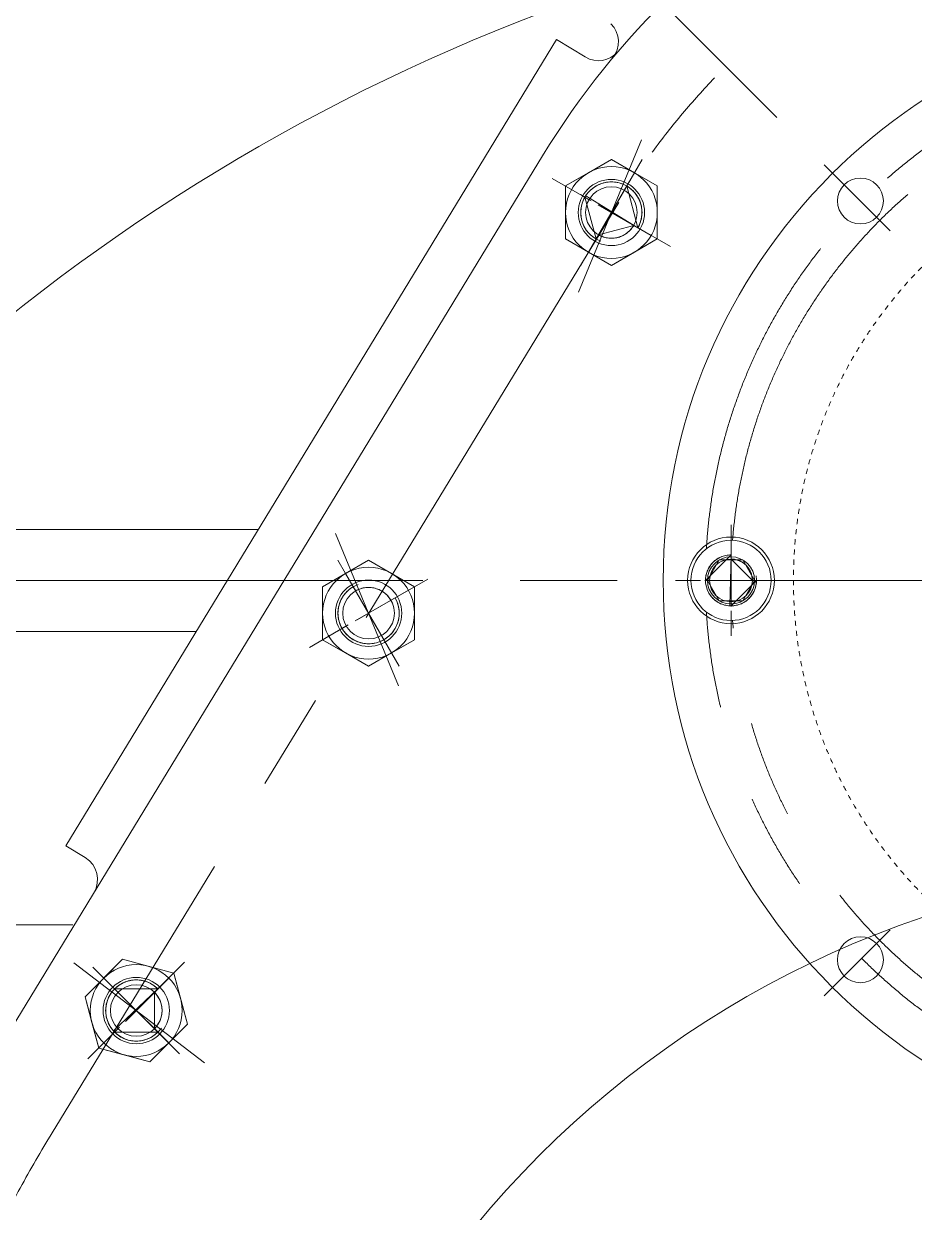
# Model space of a CAD drawing. Header units: millimetres. Extents: x 2 to 671028, y -1 to 511258.
# Drawn here: x 95616 to 100048, y 396274 to 402192 of the extents above; entities that cross this region are included whole.
import ezdxf

# ---------------------------------------------------------------- set-up
doc = ezdxf.new("R2010")
doc.units = ezdxf.units.MM
doc.header["$LTSCALE"] = 25.4
doc.set_wipeout_variables(frame=1)
for name, pattern in [('ACAD_ISO02W100', [15, 12, -3]), ('CENTER', [50.8, 31.75, -6.35, 6.35, -6.35]), ('点画线', [18, 12, -2, 2, -2]), ('虚线', [2, 1, -1])]:
    doc.linetypes.add(name, pattern=pattern)
for name, color, linetype, lineweight in [('CAXA1', 5, 'CENTER', 5), ('EB0', 7, 'Continuous', 5), ('中心线层', 5, 'CENTER', 5), ('细实线层', 7, 'Continuous', 5), ('虚线层', 6, 'ACAD_ISO02W100', 5)]:
    doc.layers.add(name, color=color, linetype=linetype, lineweight=lineweight)

msp = doc.modelspace()

# ---------------------------------------------------------------- linework, layer by layer
at = {"color": 7, "lineweight": 5}
for p, q in [((98268.16, 402113.24), (95824.75, 398099.47)), ((98268.16, 402113.24), (98410.25, 402026.75)), ((98197.89, 401533.78), (95377.51, 396900.77)), ((98540.68, 401516.41), (98312.08, 401384.42)), ((98426.38, 401450.41), (98540.68, 401516.41)), ((98540.68, 401516.41), (98540.68, 401516.41)), ((98540.68, 401516.41), (98654.98, 401450.41)), ((98769.28, 401384.42), (98540.68, 401516.41)), ((98312.08, 401384.42), (98426.38, 401450.41)), ((98426.38, 401450.41), (98426.38, 401450.41)), ((98654.98, 401450.41), (98769.28, 401384.42)), ((98312.08, 401252.44), (98312.08, 401384.42)), ((98312.08, 401384.42), (98312.08, 401384.42)), ((98312.08, 401384.42), (98312.08, 401120.46)), ((98427.43, 401354.42), (98422.25, 401348.35)), ((98432.92, 401360.2), (98427.43, 401354.42)), ((98438.71, 401365.7), (98432.92, 401360.2)), ((98444.78, 401370.88), (98438.71, 401365.7)), ((98451.11, 401375.74), (98444.78, 401370.88)), ((98457.68, 401380.25), (98451.11, 401375.74)), ((98464.48, 401384.42), (98457.68, 401380.25)), ((98471.5, 401388.23), (98464.48, 401384.42)), ((98464.48, 401120.46), (98616.88, 401384.42)), ((98478.7, 401391.67), (98471.5, 401388.23)), ((98486.07, 401394.72), (98478.7, 401391.67)), ((98493.59, 401397.38), (98486.07, 401394.72)), ((98501.24, 401399.65), (98493.59, 401397.38)), ((98509, 401401.51), (98501.24, 401399.65)), ((98516.84, 401402.96), (98509, 401401.51)), ((98524.75, 401404.01), (98516.84, 401402.96)), ((98532.71, 401404.63), (98524.75, 401404.01)), ((98540.68, 401404.84), (98532.71, 401404.63)), ((98548.66, 401404.63), (98540.68, 401404.84)), ((98556.61, 401404.01), (98548.66, 401404.63)), ((98564.53, 401402.96), (98556.61, 401404.01)), ((98572.37, 401401.51), (98564.53, 401402.96)), ((98580.13, 401399.65), (98572.37, 401401.51)), ((98587.78, 401397.38), (98580.13, 401399.65)), ((98595.3, 401394.72), (98587.78, 401397.38)), ((98602.67, 401391.67), (98595.3, 401394.72)), ((98609.87, 401388.23), (98602.67, 401391.67)), ((98616.88, 401384.42), (98609.87, 401388.23)), ((98623.69, 401380.25), (98616.88, 401384.42)), ((98616.88, 401384.42), (98672.67, 401176.24)), ((98630.26, 401375.74), (98623.69, 401380.25)), ((98636.59, 401370.88), (98630.26, 401375.74)), ((98642.66, 401365.7), (98636.59, 401370.88)), ((98648.45, 401360.2), (98642.66, 401365.7)), ((98653.94, 401354.42), (98648.45, 401360.2)), ((98659.12, 401348.35), (98653.94, 401354.42)), ((98769.28, 401384.42), (98769.28, 401384.42)), ((98769.28, 401384.42), (98769.28, 401252.44)), ((98769.28, 401120.46), (98769.28, 401384.42)), ((98393.48, 401291.89), (98391.61, 401284.13)), ((98395.74, 401299.54), (98393.48, 401291.89)), ((98398.41, 401307.06), (98395.74, 401299.54)), ((98401.46, 401314.43), (98398.41, 401307.06)), ((98404.9, 401321.63), (98401.46, 401314.43)), ((98408.7, 401328.64), (98404.9, 401321.63)), ((98464.48, 401120.46), (98408.7, 401328.64)), ((98417.39, 401342.02), (98412.87, 401335.44)), ((98412.87, 401335.44), (98672.67, 401176.24)), ((98422.25, 401348.35), (98417.39, 401342.02)), ((98663.98, 401342.02), (98659.12, 401348.35)), ((98668.5, 401335.44), (98663.98, 401342.02)), ((98672.67, 401328.64), (98668.5, 401335.44)), ((98676.47, 401321.63), (98672.67, 401328.64)), ((98679.91, 401314.43), (98676.47, 401321.63)), ((98682.96, 401307.06), (98679.91, 401314.43)), ((98685.63, 401299.54), (98682.96, 401307.06)), ((98687.89, 401291.89), (98685.63, 401299.54)), ((98689.75, 401284.13), (98687.89, 401291.89)), ((98312.08, 401120.46), (98312.08, 401252.44)), ((98312.08, 401252.44), (98312.08, 401252.44)), ((98388.49, 401260.42), (98388.28, 401252.44)), ((98388.28, 401252.44), (98388.49, 401244.47)), ((98389.12, 401268.37), (98388.49, 401260.42)), ((98388.49, 401244.47), (98389.12, 401236.51)), ((98390.16, 401276.28), (98389.12, 401268.37)), ((98389.12, 401236.51), (98390.16, 401228.6)), ((98391.61, 401284.13), (98390.16, 401276.28)), ((98691.21, 401276.28), (98689.75, 401284.13)), ((98692.25, 401268.37), (98691.21, 401276.28)), ((98691.21, 401228.6), (98692.25, 401236.51)), ((98692.88, 401260.42), (98692.25, 401268.37)), ((98692.25, 401236.51), (98692.88, 401244.47)), ((98693.08, 401252.44), (98692.88, 401260.42)), ((98692.88, 401244.47), (98693.08, 401252.44)), ((98769.28, 401252.44), (98769.28, 401252.44)), ((98769.28, 401252.44), (98769.28, 401120.46)), ((98390.16, 401228.6), (98391.61, 401220.76)), ((98391.61, 401220.76), (98393.48, 401213)), ((98393.48, 401213), (98395.74, 401205.35)), ((98395.74, 401205.35), (98398.41, 401197.83)), ((98398.41, 401197.83), (98401.46, 401190.45)), ((98401.46, 401190.45), (98404.9, 401183.25)), ((98404.9, 401183.25), (98408.7, 401176.24)), ((98408.7, 401176.24), (98412.87, 401169.44)), ((98651.83, 401188.27), (98476.51, 401141.29)), ((98651.83, 401188.27), (98476.51, 401141.29)), ((98640.42, 401171.67), (98644.51, 401177)), ((98644.51, 401177), (98648.32, 401182.54)), ((98648.32, 401182.54), (98651.83, 401188.27)), ((98672.67, 401176.24), (98651.83, 401188.27)), ((98672.67, 401176.24), (98676.47, 401183.25)), ((98676.47, 401183.25), (98679.91, 401190.45)), ((98679.91, 401190.45), (98682.96, 401197.83)), ((98682.96, 401197.83), (98685.63, 401205.35)), ((98685.63, 401205.35), (98687.89, 401213)), ((98687.89, 401213), (98689.75, 401220.76)), ((98689.75, 401220.76), (98691.21, 401228.6)), ((98426.38, 401054.47), (98312.08, 401120.46)), ((98312.08, 401120.46), (98312.08, 401120.46)), ((98312.08, 401120.46), (98540.68, 400988.48)), ((98412.87, 401169.44), (98417.39, 401162.86)), ((98417.39, 401162.86), (98422.25, 401156.53)), ((98422.25, 401156.53), (98427.43, 401150.47)), ((98427.43, 401150.47), (98432.92, 401144.68)), ((98432.92, 401144.68), (98438.71, 401139.19)), ((98438.71, 401139.19), (98444.78, 401134)), ((98444.78, 401134), (98451.11, 401129.15)), ((98451.11, 401129.15), (98457.68, 401124.63)), ((98457.68, 401124.63), (98464.48, 401120.46)), ((98476.51, 401141.29), (98464.48, 401120.46)), ((98476.51, 401141.29), (98482.42, 401138.09)), ((98482.42, 401138.09), (98488.48, 401135.2)), ((98488.48, 401135.2), (98494.69, 401132.62)), ((98494.69, 401132.62), (98501.02, 401130.38)), ((98501.02, 401130.38), (98507.47, 401128.47)), ((98507.47, 401128.47), (98514, 401126.9)), ((98514, 401126.9), (98520.61, 401125.68)), ((98520.61, 401125.68), (98527.27, 401124.8)), ((98527.27, 401124.8), (98533.97, 401124.28)), ((98533.97, 401124.28), (98540.68, 401124.1)), ((98540.68, 401124.1), (98547.4, 401124.28)), ((98540.68, 400988.48), (98769.28, 401120.46)), ((98547.4, 401124.28), (98554.1, 401124.8)), ((98554.1, 401124.8), (98560.76, 401125.68)), ((98560.76, 401125.68), (98567.37, 401126.9)), ((98567.37, 401126.9), (98573.9, 401128.47)), ((98573.9, 401128.47), (98580.34, 401130.38)), ((98580.34, 401130.38), (98586.68, 401132.62)), ((98586.68, 401132.62), (98592.89, 401135.2)), ((98592.89, 401135.2), (98598.95, 401138.09)), ((98598.95, 401138.09), (98604.85, 401141.29)), ((98604.85, 401141.29), (98610.58, 401144.81)), ((98610.58, 401144.81), (98616.12, 401148.61)), ((98616.12, 401148.61), (98621.45, 401152.7)), ((98621.45, 401152.7), (98626.56, 401157.07)), ((98626.56, 401157.07), (98631.44, 401161.69)), ((98631.44, 401161.69), (98636.06, 401166.56)), ((98636.06, 401166.56), (98640.42, 401171.67)), ((98769.28, 401120.46), (98654.98, 401054.47)), ((98769.28, 401120.46), (98769.28, 401120.46)), ((98540.68, 400988.48), (98426.38, 401054.47)), ((98426.38, 401054.47), (98426.38, 401054.47)), ((98654.98, 401054.47), (98540.68, 400988.48)), ((98654.98, 401054.47), (98654.98, 401054.47)), ((98540.68, 400988.48), (98540.68, 400988.48)), ((96783.6, 399674.56), (91531.87, 399674.56)), ((97103.63, 399389.14), (97332.23, 399521.12)), ((97332.23, 399521.12), (97217.93, 399455.13)), ((97446.53, 399455.13), (97332.23, 399521.12)), ((97332.23, 399521.12), (97332.23, 399521.12)), ((97332.23, 399521.12), (97560.83, 399389.14)), ((97217.93, 399455.13), (97103.63, 399389.14)), ((97217.93, 399455.13), (97217.93, 399455.13)), ((97560.83, 399389.14), (97446.53, 399455.13)), ((97446.53, 399455.13), (97446.53, 399455.13)), ((97103.63, 399389.14), (97103.63, 399389.14)), ((97103.63, 399389.14), (97103.63, 399257.16)), ((97103.63, 399125.18), (97103.63, 399389.14)), ((97204.42, 399340.16), (97200.25, 399333.36)), ((97208.94, 399346.74), (97204.42, 399340.16)), ((97213.8, 399353.07), (97208.94, 399346.74)), ((97218.98, 399359.13), (97213.8, 399353.07)), ((97224.47, 399364.92), (97218.98, 399359.13)), ((97230.26, 399370.41), (97224.47, 399364.92)), ((97236.32, 399375.6), (97230.26, 399370.41)), ((97242.65, 399380.45), (97236.32, 399375.6)), ((97249.23, 399384.97), (97242.65, 399380.45)), ((97256.03, 399389.14), (97249.23, 399384.97)), ((97268.06, 399368.31), (97256.03, 399389.14)), ((97256.03, 399389.14), (97256.03, 399389.14)), ((97273.97, 399371.51), (97268.06, 399368.31)), ((97268.06, 399368.31), (97268.06, 399368.31)), ((97280.03, 399374.4), (97273.97, 399371.51)), ((97286.24, 399376.98), (97280.03, 399374.4)), ((97292.57, 399379.22), (97286.24, 399376.98)), ((97299.02, 399381.13), (97292.57, 399379.22)), ((97305.55, 399382.69), (97299.02, 399381.13)), ((97312.16, 399383.92), (97305.55, 399382.69)), ((97318.82, 399384.8), (97312.16, 399383.92)), ((97325.52, 399385.32), (97318.82, 399384.8)), ((97332.23, 399385.5), (97325.52, 399385.32)), ((97338.95, 399385.32), (97332.23, 399385.5)), ((97345.65, 399384.8), (97338.95, 399385.32)), ((97352.31, 399383.92), (97345.65, 399384.8)), ((97358.92, 399382.69), (97352.31, 399383.92)), ((97365.45, 399381.13), (97358.92, 399382.69)), ((97371.89, 399379.22), (97365.45, 399381.13)), ((97378.23, 399376.98), (97371.89, 399379.22)), ((97384.43, 399374.4), (97378.23, 399376.98)), ((97390.5, 399371.51), (97384.43, 399374.4)), ((97396.4, 399368.31), (97390.5, 399371.51)), ((97402.13, 399364.79), (97396.4, 399368.31)), ((97407.67, 399360.99), (97402.13, 399364.79)), ((97413, 399356.9), (97407.67, 399360.99)), ((97418.11, 399352.53), (97413, 399356.9)), ((97422.98, 399347.91), (97418.11, 399352.53)), ((97427.61, 399343.04), (97422.98, 399347.91)), ((97431.97, 399337.93), (97427.61, 399343.04)), ((97560.83, 399257.16), (97560.83, 399389.14)), ((97560.83, 399389.14), (97560.83, 399389.14)), ((97560.83, 399389.14), (97560.83, 399125.18)), ((97181.71, 399281), (97180.67, 399273.09)), ((97183.16, 399288.84), (97181.71, 399281)), ((97185.03, 399296.6), (97183.16, 399288.84)), ((97187.29, 399304.25), (97185.03, 399296.6)), ((97189.96, 399311.77), (97187.29, 399304.25)), ((97193.01, 399319.15), (97189.96, 399311.77)), ((97196.44, 399326.35), (97193.01, 399319.15)), ((97200.25, 399333.36), (97196.44, 399326.35)), ((97436.06, 399332.6), (97431.97, 399337.93)), ((97439.87, 399327.06), (97436.06, 399332.6)), ((97443.38, 399321.33), (97439.87, 399327.06)), ((97464.22, 399333.36), (97443.38, 399321.33)), ((97443.38, 399321.33), (97443.38, 399321.33)), ((97468.02, 399326.35), (97464.22, 399333.36)), ((97464.22, 399333.36), (97464.22, 399333.36)), ((97471.46, 399319.15), (97468.02, 399326.35)), ((97474.51, 399311.77), (97471.46, 399319.15)), ((97477.17, 399304.25), (97474.51, 399311.77)), ((97479.44, 399296.6), (97477.17, 399304.25)), ((97481.3, 399288.84), (97479.44, 399296.6)), ((97482.76, 399281), (97481.3, 399288.84)), ((97483.8, 399273.09), (97482.76, 399281)), ((97103.63, 399257.16), (97103.63, 399257.16)), ((97103.63, 399257.16), (97103.63, 399125.18)), ((97180.04, 399265.13), (97179.83, 399257.16)), ((97179.83, 399257.16), (97180.04, 399249.18)), ((97180.67, 399273.09), (97180.04, 399265.13)), ((97180.04, 399249.18), (97180.67, 399241.23)), ((97180.67, 399241.23), (97181.71, 399233.32)), ((97181.71, 399233.32), (97183.16, 399225.47)), ((97183.16, 399225.47), (97185.03, 399217.71)), ((97479.44, 399217.71), (97481.3, 399225.47)), ((97481.3, 399225.47), (97482.76, 399233.32)), ((97482.76, 399233.32), (97483.8, 399241.23)), ((97484.42, 399265.13), (97483.8, 399273.09)), ((97483.8, 399241.23), (97484.42, 399249.18)), ((97484.63, 399257.16), (97484.42, 399265.13)), ((97484.42, 399249.18), (97484.63, 399257.16)), ((97560.83, 399125.18), (97560.83, 399257.16)), ((97560.83, 399257.16), (97560.83, 399257.16)), ((96474.35, 399166.56), (91531.87, 399166.56)), ((97185.03, 399217.71), (97187.29, 399210.06)), ((97187.29, 399210.06), (97189.96, 399202.54)), ((97189.96, 399202.54), (97193.01, 399195.17)), ((97193.01, 399195.17), (97196.44, 399187.97)), ((97196.44, 399187.97), (97200.25, 399180.96)), ((97200.25, 399180.96), (97200.25, 399180.96)), ((97200.25, 399180.96), (97204.42, 399174.16)), ((97204.42, 399174.16), (97208.94, 399167.58)), ((97208.94, 399167.58), (97213.8, 399161.25)), ((97213.8, 399161.25), (97218.98, 399155.18)), ((97445.49, 399155.18), (97450.67, 399161.25)), ((97450.67, 399161.25), (97455.53, 399167.58)), ((97455.53, 399167.58), (97460.05, 399174.16)), ((97460.05, 399174.16), (97464.22, 399180.96)), ((97464.22, 399180.96), (97468.02, 399187.97)), ((97468.02, 399187.97), (97471.46, 399195.17)), ((97471.46, 399195.17), (97474.51, 399202.54)), ((97474.51, 399202.54), (97477.17, 399210.06)), ((97477.17, 399210.06), (97479.44, 399217.71)), ((97103.63, 399125.18), (97103.63, 399125.18)), ((97103.63, 399125.18), (97217.93, 399059.19)), ((97332.23, 398993.19), (97103.63, 399125.18)), ((97218.98, 399155.18), (97224.47, 399149.4)), ((97224.47, 399149.4), (97230.26, 399143.9)), ((97230.26, 399143.9), (97236.32, 399138.72)), ((97236.32, 399138.72), (97242.65, 399133.86)), ((97242.65, 399133.86), (97249.23, 399129.35)), ((97249.23, 399129.35), (97256.03, 399125.18)), ((97256.03, 399125.18), (97263.04, 399121.37)), ((97263.04, 399121.37), (97270.25, 399117.93)), ((97270.25, 399117.93), (97277.62, 399114.88)), ((97277.62, 399114.88), (97285.14, 399112.22)), ((97285.14, 399112.22), (97292.79, 399109.95)), ((97292.79, 399109.95), (97300.55, 399108.09)), ((97300.55, 399108.09), (97308.39, 399106.63)), ((97308.39, 399106.63), (97316.3, 399105.59)), ((97316.3, 399105.59), (97324.26, 399104.97)), ((97324.26, 399104.97), (97332.23, 399104.76)), ((97560.83, 399125.18), (97332.23, 398993.19)), ((97332.23, 399104.76), (97340.21, 399104.97)), ((97340.21, 399104.97), (97348.16, 399105.59)), ((97348.16, 399105.59), (97356.07, 399106.63)), ((97356.07, 399106.63), (97363.92, 399108.09)), ((97363.92, 399108.09), (97371.68, 399109.95)), ((97371.68, 399109.95), (97379.33, 399112.22)), ((97379.33, 399112.22), (97386.85, 399114.88)), ((97386.85, 399114.88), (97394.22, 399117.93)), ((97394.22, 399117.93), (97401.42, 399121.37)), ((97401.42, 399121.37), (97408.43, 399125.18)), ((97408.43, 399125.18), (97415.24, 399129.35)), ((97415.24, 399129.35), (97421.81, 399133.86)), ((97421.81, 399133.86), (97428.14, 399138.72)), ((97428.14, 399138.72), (97434.21, 399143.9)), ((97434.21, 399143.9), (97440, 399149.4)), ((97440, 399149.4), (97445.49, 399155.18)), ((97446.53, 399059.19), (97560.83, 399125.18)), ((97560.83, 399125.18), (97560.83, 399125.18)), ((97217.93, 399059.19), (97217.93, 399059.19)), ((97217.93, 399059.19), (97332.23, 398993.19)), ((97332.23, 398993.19), (97446.53, 399059.19)), ((97332.23, 398993.19), (97332.23, 398993.19)), ((95824.75, 398099.47), (95922.37, 398040.04)), ((95860.55, 397706.03), (94938.28, 397706.06)), ((96107.62, 397533.67), (95920.97, 397347.02)), ((96014.3, 397440.35), (96107.62, 397533.67)), ((96107.62, 397533.67), (96107.62, 397533.67)), ((96107.62, 397533.67), (96235.11, 397499.51)), ((96362.59, 397465.35), (96107.62, 397533.67)), ((96235.11, 397499.51), (96235.11, 397499.51)), ((96235.11, 397499.51), (96362.59, 397465.35)), ((96362.59, 397465.35), (96362.59, 397465.35)), ((96362.59, 397465.35), (96396.75, 397337.87)), ((96430.91, 397210.38), (96362.59, 397465.35)), ((95920.97, 397347.02), (96014.3, 397440.35)), ((96068.18, 397386.47), (96062.69, 397380.68)), ((96062.69, 397176.73), (96283.71, 397386.47)), ((96073.97, 397391.96), (96068.18, 397386.47)), ((96068.18, 397386.47), (96283.71, 397386.47)), ((96283.71, 397170.94), (96068.18, 397386.47)), ((96080.03, 397397.14), (96073.97, 397391.96)), ((96086.36, 397402), (96080.03, 397397.14)), ((96092.94, 397406.52), (96086.36, 397402)), ((96099.74, 397410.68), (96092.94, 397406.52)), ((96106.76, 397414.49), (96099.74, 397410.68)), ((96113.96, 397417.93), (96106.76, 397414.49)), ((96121.33, 397420.98), (96113.96, 397417.93)), ((96128.85, 397423.64), (96121.33, 397420.98)), ((96136.5, 397425.91), (96128.85, 397423.64)), ((96144.26, 397427.77), (96136.5, 397425.91)), ((96152.1, 397429.23), (96144.26, 397427.77)), ((96160.01, 397430.27), (96152.1, 397429.23)), ((96167.97, 397430.89), (96160.01, 397430.27)), ((96175.94, 397431.1), (96167.97, 397430.89)), ((96183.92, 397430.89), (96175.94, 397431.1)), ((96191.87, 397430.27), (96183.92, 397430.89)), ((96199.78, 397429.23), (96191.87, 397430.27)), ((96207.63, 397427.77), (96199.78, 397429.23)), ((96215.39, 397425.91), (96207.63, 397427.77)), ((96223.04, 397423.64), (96215.39, 397425.91)), ((96230.56, 397420.98), (96223.04, 397423.64)), ((96237.93, 397417.93), (96230.56, 397420.98)), ((96245.13, 397414.49), (96237.93, 397417.93)), ((96252.14, 397410.68), (96245.13, 397414.49)), ((96258.95, 397406.52), (96252.14, 397410.68)), ((96265.52, 397402), (96258.95, 397406.52)), ((96271.85, 397397.14), (96265.52, 397402)), ((96283.71, 397386.47), (96266.69, 397369.45)), ((96277.92, 397391.96), (96271.85, 397397.14)), ((96283.71, 397386.47), (96277.92, 397391.96)), ((95955.13, 397219.54), (95920.97, 397347.02)), ((95920.97, 397347.02), (95920.97, 397347.02)), ((95920.97, 397347.02), (95989.29, 397092.05)), ((96033.67, 397333.32), (96031, 397325.8)), ((96036.72, 397340.69), (96033.67, 397333.32)), ((96040.15, 397347.89), (96036.72, 397340.69)), ((96043.96, 397354.9), (96040.15, 397347.89)), ((96048.13, 397361.71), (96043.96, 397354.9)), ((96052.65, 397368.28), (96048.13, 397361.71)), ((96057.51, 397374.61), (96052.65, 397368.28)), ((96062.69, 397380.68), (96057.51, 397374.61)), ((96266.69, 397369.45), (96266.69, 397187.95)), ((96271.32, 397364.58), (96266.69, 397369.45)), ((96266.69, 397369.45), (96266.69, 397187.95)), ((96275.68, 397359.47), (96271.32, 397364.58)), ((96279.77, 397354.14), (96275.68, 397359.47)), ((96283.58, 397348.6), (96279.77, 397354.14)), ((96287.09, 397342.87), (96283.58, 397348.6)), ((96290.3, 397336.97), (96287.09, 397342.87)), ((96293.19, 397330.9), (96290.3, 397336.97)), ((96295.76, 397324.7), (96293.19, 397330.9)), ((96396.75, 397337.87), (96396.75, 397337.87)), ((96396.75, 397337.87), (96430.91, 397210.38)), ((96023.75, 397286.68), (96023.54, 397278.7)), ((96023.54, 397278.7), (96023.75, 397270.73)), ((96024.38, 397294.63), (96023.75, 397286.68)), ((96023.75, 397270.73), (96024.38, 397262.77)), ((96025.42, 397302.54), (96024.38, 397294.63)), ((96026.87, 397310.39), (96025.42, 397302.54)), ((96028.74, 397318.15), (96026.87, 397310.39)), ((96031, 397325.8), (96028.74, 397318.15)), ((96298, 397318.36), (96295.76, 397324.7)), ((96299.91, 397311.92), (96298, 397318.36)), ((96301.48, 397305.39), (96299.91, 397311.92)), ((96302.7, 397298.78), (96301.48, 397305.39)), ((96303.58, 397292.12), (96302.7, 397298.78)), ((96304.11, 397285.42), (96303.58, 397292.12)), ((96303.58, 397265.29), (96304.11, 397271.99)), ((96304.28, 397278.7), (96304.11, 397285.42)), ((96304.11, 397271.99), (96304.28, 397278.7)), ((95989.29, 397092.05), (95955.13, 397219.54)), ((95955.13, 397219.54), (95955.13, 397219.54)), ((96024.38, 397262.77), (96025.42, 397254.86)), ((96025.42, 397254.86), (96026.87, 397247.02)), ((96026.87, 397247.02), (96028.74, 397239.26)), ((96028.74, 397239.26), (96031, 397231.61)), ((96031, 397231.61), (96033.67, 397224.09)), ((96033.67, 397224.09), (96036.72, 397216.72)), ((96036.72, 397216.72), (96040.15, 397209.51)), ((96040.15, 397209.51), (96043.96, 397202.5)), ((96244.26, 397023.73), (96430.91, 397210.38)), ((96279.77, 397203.27), (96283.58, 397208.8)), ((96283.58, 397208.8), (96287.09, 397214.53)), ((96287.09, 397214.53), (96290.3, 397220.44)), ((96290.3, 397220.44), (96293.19, 397226.5)), ((96293.19, 397226.5), (96295.76, 397232.71)), ((96295.76, 397232.71), (96298, 397239.04)), ((96298, 397239.04), (96299.91, 397245.49)), ((96299.91, 397245.49), (96301.48, 397252.02)), ((96301.48, 397252.02), (96302.7, 397258.63)), ((96302.7, 397258.63), (96303.58, 397265.29)), ((96430.91, 397210.38), (96337.59, 397117.06)), ((96430.91, 397210.38), (96430.91, 397210.38)), ((96043.96, 397202.5), (96048.13, 397195.7)), ((96048.13, 397195.7), (96052.65, 397189.12)), ((96052.65, 397189.12), (96057.51, 397182.79)), ((96057.51, 397182.79), (96062.69, 397176.73)), ((96283.71, 397170.94), (96068.18, 397170.94)), ((96068.18, 397170.94), (96073.97, 397165.45)), ((96073.97, 397165.45), (96080.03, 397160.26)), ((96080.03, 397160.26), (96086.36, 397155.41)), ((96086.36, 397155.41), (96092.94, 397150.89)), ((96092.94, 397150.89), (96099.74, 397146.72)), ((96252.14, 397146.72), (96258.95, 397150.89)), ((96258.95, 397150.89), (96265.52, 397155.41)), ((96265.52, 397155.41), (96271.85, 397160.26)), ((96266.69, 397187.95), (96271.32, 397192.83)), ((96266.69, 397187.95), (96283.71, 397170.94)), ((96271.32, 397192.83), (96275.68, 397197.93)), ((96271.85, 397160.26), (96277.92, 397165.45)), ((96275.68, 397197.93), (96279.77, 397203.27)), ((96277.92, 397165.45), (96283.71, 397170.94)), ((96116.78, 397057.89), (95989.29, 397092.05)), ((95989.29, 397092.05), (95989.29, 397092.05)), ((95989.29, 397092.05), (96244.26, 397023.73)), ((96099.74, 397146.72), (96106.76, 397142.91)), ((96106.76, 397142.91), (96113.96, 397139.48)), ((96113.96, 397139.48), (96121.33, 397136.42)), ((96121.33, 397136.42), (96128.85, 397133.76)), ((96128.85, 397133.76), (96136.5, 397131.49)), ((96136.5, 397131.49), (96144.26, 397129.63)), ((96144.26, 397129.63), (96152.1, 397128.18)), ((96152.1, 397128.18), (96160.01, 397127.14)), ((96160.01, 397127.14), (96167.97, 397126.51)), ((96167.97, 397126.51), (96175.94, 397126.3)), ((96175.94, 397126.3), (96183.92, 397126.51)), ((96183.92, 397126.51), (96191.87, 397127.14)), ((96191.87, 397127.14), (96199.78, 397128.18)), ((96199.78, 397128.18), (96207.63, 397129.63)), ((96207.63, 397129.63), (96215.39, 397131.49)), ((96215.39, 397131.49), (96223.04, 397133.76)), ((96223.04, 397133.76), (96230.56, 397136.42)), ((96230.56, 397136.42), (96237.93, 397139.48)), ((96237.93, 397139.48), (96245.13, 397142.91)), ((96337.59, 397117.06), (96244.26, 397023.73)), ((96245.13, 397142.91), (96252.14, 397146.72)), ((96337.59, 397117.06), (96337.59, 397117.06)), ((96244.26, 397023.73), (96116.78, 397057.89)), ((96116.78, 397057.89), (96116.78, 397057.89)), ((96244.26, 397023.73), (96244.26, 397023.73))]:
    msp.add_line(p, q, dxfattribs=at)
for centre, radius in [((98540.68, 401252.44), 228.6), ((98540.68, 401252.44), 165.1), ((99780.04, 401309.77), 114.3), ((98540.68, 401252.44), 128.34), ((97332.23, 399257.16), 228.6), ((97332.23, 399257.16), 165.1), ((97332.23, 399257.16), 128.34), ((101669.37, 393069.67), 4931.97), ((99780.04, 397531.34), 114.3), ((96175.94, 397278.7), 228.6), ((96175.94, 397278.7), 165.1), ((96175.94, 397278.7), 128.34)]:
    msp.add_circle(centre, radius, dxfattribs=at)
for centre, radius, start, end in [((101669.26, 399420.56), 4064, 31.333258, 148.668768), ((98448.64, 402102.36), 127, 320.215915, 44.999997), ((98476.29, 402135.23), 127, 238.668758, 319.628741), ((95856.34, 397931.56), 127, 328.668755, 58.668755), ((101669.37, 393070.56), 7366, 148.668749, 31.333257)]:
    msp.add_arc(centre, radius, start, end, dxfattribs=at)
at = {"layer": 'CAXA1', "linetype": 'CENTER', "lineweight": 5, "ltscale": 3}
for p, q in [((99364.66, 401725.15), (98548.08, 402541.73)), ((98376.6, 400856.3), (98690.23, 401613.47)), ((99928.63, 401161.19), (99600.43, 401489.38)), ((98577.52, 401302.65), (95757.16, 396669.58)), ((97168.15, 399653.3), (97481.78, 398896.13)), ((99555.09, 399420.56), (98970.89, 399420.56)), ((99555.09, 399420.56), (98970.89, 399420.56)), ((99928.63, 397679.93), (99600.43, 397351.73)), ((96516.12, 397017.68), (95865.92, 397516.59))]:
    msp.add_line(p, q, dxfattribs=at)
for radius in [14351, 2667, 2540]:
    msp.add_circle((101675.99, 399420.56), radius, dxfattribs=at)
for centre, radius, start, end in [((101669.22, 399420.59), 3619.5, 29.016883, 150.357285), ((101669.37, 393070.56), 6921.5, 148.669255, 31.33338)]:
    msp.add_arc(centre, radius, start, end, dxfattribs=at)
at = {"layer": '中心线层', "color": 7, "linetype": '点画线', "lineweight": 5}
for p, q in [((98693.08, 401516.41), (98388.28, 400988.48)), ((98835.28, 401082.36), (98246.09, 401422.52)), ((98426.38, 401054.47), (98654.98, 401450.41)), ((98738.66, 401138.14), (98342.71, 401366.74)), ((97484.63, 398993.19), (97179.83, 399521.12)), ((97626.82, 399427.24), (97037.64, 399087.08)), ((97217.93, 399455.13), (97446.53, 399059.19)), ((97530.21, 399371.46), (97134.26, 399142.86)), ((96416.48, 397519.23), (95935.41, 397038.17)), ((95960.42, 397494.23), (96391.47, 397063.18)), ((96337.59, 397117.06), (96014.3, 397440.35)), ((96337.59, 397440.35), (96014.3, 397117.06))]:
    msp.add_line(p, q, dxfattribs=at)
at = {"layer": '细实线层', "color": 7, "lineweight": 5}
for centre, start, end in [((98540.68, 401252.44), 330, 250), ((97332.23, 399257.16), 110, 30), ((96175.94, 397278.7), 45, 325)]:
    msp.add_arc(centre, 152.4, start, end, dxfattribs=at)
at = {"layer": '虚线层', "color": 7, "linetype": '虚线', "lineweight": 5}
msp.add_circle((101669.26, 399420.56), 2222.5, dxfattribs=at)

# ---------------------------------------------------------------- next in the draw order: wipeouts: each hides what was drawn before it
at = {"color": 7, "lineweight": 5}
msp.add_wipeout([(99135.99, 399620.33), (99125.54, 399620.05), (99115.11, 399619.23), (99104.74, 399617.87), (99094.46, 399615.96), (99084.29, 399613.52), (99074.26, 399610.55), (99064.4, 399607.06), (99054.74, 399603.06), (99045.3, 399598.55), (99036.11, 399593.56), (99027.19, 399588.1), (99018.57, 399582.18), (99010.27, 399575.81), (99002.32, 399569.02), (98994.73, 399561.82), (98987.53, 399554.23), (98980.74, 399546.28), (98974.37, 399537.98), (98968.45, 399529.36), (98962.98, 399520.44), (98957.99, 399511.25), (98953.49, 399501.81), (98949.49, 399492.15), (98946, 399482.29), (98943.03, 399472.26), (98940.59, 399462.09), (98938.68, 399451.81), (98937.31, 399441.44), (98936.49, 399431.01), (98936.22, 399420.56), (99335.76, 399420.56), (99335.49, 399431.01), (99334.67, 399441.44), (99333.3, 399451.81), (99331.4, 399462.09), (99328.95, 399472.26), (99325.98, 399482.29), (99322.49, 399492.15), (99318.49, 399501.81), (99313.99, 399511.25), (99309, 399520.44), (99303.53, 399529.36), (99297.61, 399537.98), (99291.24, 399546.28), (99284.45, 399554.23), (99277.25, 399561.82), (99269.66, 399569.02), (99261.71, 399575.81), (99253.41, 399582.18), (99244.79, 399588.1), (99235.88, 399593.56), (99226.68, 399598.55), (99217.24, 399603.06), (99207.58, 399607.06), (99197.72, 399610.55), (99187.7, 399613.52), (99177.53, 399615.96), (99167.24, 399617.87), (99156.87, 399619.23), (99146.45, 399620.05), (99135.99, 399620.33), (99135.99, 399220.79), (99146.45, 399221.06), (99156.87, 399221.88), (99167.24, 399223.25), (99177.53, 399225.15), (99187.7, 399227.59), (99197.72, 399230.56), (99207.58, 399234.06), (99217.24, 399238.06), (99226.68, 399242.56), (99235.88, 399247.55), (99244.79, 399253.02), (99253.41, 399258.94), (99261.71, 399265.31), (99269.66, 399272.1), (99277.25, 399279.3), (99284.45, 399286.88), (99291.24, 399294.84), (99297.61, 399303.13), (99303.53, 399311.75), (99309, 399320.67), (99313.99, 399329.86), (99318.49, 399339.3), (99322.49, 399348.97), (99325.98, 399358.82), (99328.95, 399368.85), (99331.4, 399379.02), (99333.3, 399389.31), (99334.67, 399399.68), (99335.49, 399410.1), (99335.76, 399420.56), (98936.22, 399420.56), (98936.49, 399410.1), (98937.31, 399399.68), (98938.68, 399389.31), (98940.59, 399379.02), (98943.03, 399368.85), (98946, 399358.82), (98949.49, 399348.97), (98953.49, 399339.3), (98957.99, 399329.86), (98962.98, 399320.67), (98968.45, 399311.75), (98974.37, 399303.13), (98980.74, 399294.84), (98987.53, 399286.88), (98994.73, 399279.3), (99002.32, 399272.1), (99010.27, 399265.31), (99018.57, 399258.94), (99027.19, 399253.02), (99036.11, 399247.55), (99045.3, 399242.56), (99054.74, 399238.06), (99064.4, 399234.06), (99074.26, 399230.56), (99084.29, 399227.59), (99094.46, 399225.15), (99104.74, 399223.25), (99115.11, 399221.88), (99125.54, 399221.06)], dxfattribs=at)

# ---------------------------------------------------------------- next in the draw order: linework, layer by layer
for p, q in [((99008.99, 399420.56), (99135.99, 399547.56)), ((99056.07, 399519.25), (99051.01, 399514.94)), ((99061.34, 399523.3), (99056.07, 399519.25)), ((99066.82, 399527.07), (99061.34, 399523.3)), ((99072.49, 399530.54), (99066.82, 399527.07)), ((99078.33, 399533.72), (99072.49, 399530.54)), ((99084.34, 399536.58), (99078.33, 399533.72)), ((99090.48, 399539.12), (99084.34, 399536.58)), ((99096.75, 399541.34), (99090.48, 399539.12)), ((99103.12, 399543.23), (99096.75, 399541.34)), ((99109.59, 399544.78), (99103.12, 399543.23)), ((99116.12, 399545.99), (99109.59, 399544.78)), ((99122.72, 399546.86), (99116.12, 399545.99)), ((99129.34, 399547.38), (99122.72, 399546.86)), ((99135.99, 399547.56), (99129.34, 399547.38)), ((99129.34, 399293.73), (99135.99, 399547.56)), ((99135.99, 399547.56), (99135.99, 399526.94)), ((99135.99, 399526.94), (99242.37, 399420.56)), ((99141.56, 399526.79), (99135.99, 399526.94)), ((99135.99, 399526.94), (99242.37, 399420.56)), ((99147.11, 399526.35), (99141.56, 399526.79)), ((99152.63, 399525.63), (99147.11, 399526.35)), ((99158.11, 399524.61), (99152.63, 399525.63)), ((99163.52, 399523.31), (99158.11, 399524.61)), ((99168.86, 399521.73), (99163.52, 399523.31)), ((99174.11, 399519.87), (99168.86, 399521.73)), ((99179.26, 399517.74), (99174.11, 399519.87)), ((99184.29, 399515.34), (99179.26, 399517.74)), ((99015.21, 399459.8), (99013.32, 399453.43)), ((99017.43, 399466.07), (99015.21, 399459.8)), ((99019.97, 399472.21), (99017.43, 399466.07)), ((99022.83, 399478.21), (99019.97, 399472.21)), ((99026.01, 399484.06), (99022.83, 399478.21)), ((99029.48, 399489.73), (99026.01, 399484.06)), ((99033.25, 399495.21), (99029.48, 399489.73)), ((99037.29, 399500.48), (99033.25, 399495.21)), ((99041.61, 399505.54), (99037.29, 399500.48)), ((99046.19, 399510.36), (99041.61, 399505.54)), ((99051.01, 399514.94), (99046.19, 399510.36)), ((99189.18, 399512.68), (99184.29, 399515.34)), ((99193.93, 399509.77), (99189.18, 399512.68)), ((99198.52, 399506.62), (99193.93, 399509.77)), ((99202.94, 399503.23), (99198.52, 399506.62)), ((99207.17, 399499.61), (99202.94, 399503.23)), ((99211.21, 399495.78), (99207.17, 399499.61)), ((99215.04, 399491.74), (99211.21, 399495.78)), ((99218.66, 399487.5), (99215.04, 399491.74)), ((99222.05, 399483.08), (99218.66, 399487.5)), ((99225.21, 399478.49), (99222.05, 399483.08)), ((99228.12, 399473.75), (99225.21, 399478.49)), ((99230.77, 399468.85), (99228.12, 399473.75)), ((99233.17, 399463.83), (99230.77, 399468.85)), ((99235.3, 399458.68), (99233.17, 399463.83)), ((99237.16, 399453.43), (99235.3, 399458.68)), ((99009.16, 399427.2), (99008.99, 399420.56)), ((99262.99, 399420.56), (99008.99, 399420.56)), ((99008.99, 399420.56), (99009.16, 399413.91)), ((99009.69, 399433.83), (99009.16, 399427.2)), ((99009.16, 399413.91), (99009.69, 399407.28)), ((99010.55, 399440.42), (99009.69, 399433.83)), ((99009.69, 399407.28), (99010.55, 399400.69)), ((99011.77, 399446.96), (99010.55, 399440.42)), ((99010.55, 399400.69), (99011.77, 399394.15)), ((99013.32, 399453.43), (99011.77, 399446.96)), ((99262.99, 399420.56), (99135.99, 399293.56)), ((99238.74, 399448.09), (99237.16, 399453.43)), ((99240.04, 399442.67), (99238.74, 399448.09)), ((99241.06, 399437.2), (99240.04, 399442.67)), ((99241.79, 399431.68), (99241.06, 399437.2)), ((99242.22, 399426.12), (99241.79, 399431.68)), ((99242.37, 399420.56), (99242.22, 399426.12)), ((99242.37, 399420.56), (99262.99, 399420.56)), ((99260.22, 399394.15), (99261.43, 399400.69)), ((99261.43, 399400.69), (99262.29, 399407.28)), ((99262.29, 399407.28), (99262.82, 399413.91)), ((99262.82, 399413.91), (99262.99, 399420.56)), ((99011.77, 399394.15), (99013.32, 399387.69)), ((99013.32, 399387.69), (99015.21, 399381.31)), ((99015.21, 399381.31), (99017.43, 399375.04)), ((99017.43, 399375.04), (99019.97, 399368.9)), ((99019.97, 399368.9), (99022.83, 399362.9)), ((99022.83, 399362.9), (99026.01, 399357.06)), ((99026.01, 399357.06), (99029.48, 399351.39)), ((99029.48, 399351.39), (99033.25, 399345.91)), ((99033.25, 399345.91), (99037.29, 399340.63)), ((99037.29, 399340.63), (99041.61, 399335.58)), ((99230.37, 399335.58), (99234.69, 399340.63)), ((99234.69, 399340.63), (99238.74, 399345.91)), ((99238.74, 399345.91), (99242.5, 399351.39)), ((99242.5, 399351.39), (99245.98, 399357.06)), ((99245.98, 399357.06), (99249.15, 399362.9)), ((99249.15, 399362.9), (99252.01, 399368.9)), ((99252.01, 399368.9), (99254.56, 399375.04)), ((99254.56, 399375.04), (99256.77, 399381.31)), ((99256.77, 399381.31), (99258.66, 399387.69)), ((99258.66, 399387.69), (99260.22, 399394.15)), ((99041.61, 399335.58), (99046.19, 399330.75)), ((99046.19, 399330.75), (99051.01, 399326.18)), ((99051.01, 399326.18), (99056.07, 399321.86)), ((99056.07, 399321.86), (99061.34, 399317.81)), ((99061.34, 399317.81), (99066.82, 399314.05)), ((99066.82, 399314.05), (99072.49, 399310.57)), ((99072.49, 399310.57), (99078.33, 399307.4)), ((99078.33, 399307.4), (99084.34, 399304.54)), ((99084.34, 399304.54), (99090.48, 399301.99)), ((99090.48, 399301.99), (99096.75, 399299.77)), ((99096.75, 399299.77), (99103.12, 399297.88)), ((99103.12, 399297.88), (99109.59, 399296.33)), ((99109.59, 399296.33), (99116.12, 399295.12)), ((99116.12, 399295.12), (99122.72, 399294.25)), ((99122.72, 399294.25), (99129.34, 399293.73)), ((99135.99, 399293.56), (99142.64, 399293.73)), ((99142.64, 399293.73), (99149.27, 399294.25)), ((99149.27, 399294.25), (99155.86, 399295.12)), ((99155.86, 399295.12), (99162.4, 399296.33)), ((99162.4, 399296.33), (99168.86, 399297.88)), ((99168.86, 399297.88), (99175.24, 399299.77)), ((99175.24, 399299.77), (99181.5, 399301.99)), ((99181.5, 399301.99), (99187.65, 399304.54)), ((99187.65, 399304.54), (99193.65, 399307.4)), ((99193.65, 399307.4), (99199.49, 399310.57)), ((99199.49, 399310.57), (99205.16, 399314.05)), ((99205.16, 399314.05), (99210.64, 399317.81)), ((99210.64, 399317.81), (99215.91, 399321.86)), ((99215.91, 399321.86), (99220.97, 399326.18)), ((99220.97, 399326.18), (99225.79, 399330.75)), ((99225.79, 399330.75), (99230.37, 399335.58))]:
    msp.add_line(p, q, dxfattribs=at)
for centre, radius in [((101669.37, 393069.67), 9811.04), ((101655.76, 399420.59), 2857.5), ((99135.99, 399420.56), 215.9), ((99135.99, 399420.56), 106.38)]:
    msp.add_circle(centre, radius, dxfattribs=at)
for centre, radius, start, end in [((101675.99, 399420.56), 14795.5, 301.355793, 238.585014), ((101662.52, 399420.56), 13868.4, 303.508424, 236.55604)]:
    msp.add_arc(centre, radius, start, end, dxfattribs=at)
msp.add_open_spline([(112198.54, 409943.18), (111307.25, 410897.4), (109271.06, 412607.28), (105648.39, 414323.43), (101648.95, 415013.23), (97577.24, 414596.34), (93714.41, 413143.87), (90329.11, 410718.76), (87667.7, 407468.21), (85926.41, 403609.88), (85198.88, 399395.79), (85693.17, 395116.68), (87239.87, 391073.05), (89811.1, 387548.46), (93226.13, 384790.06), (97266.86, 383002.31), (101660.41, 382303.54), (106112, 382788.56), (110316.2, 384409.21), (113975.45, 387087.71), (116841.92, 390638.1), (118700.96, 394836.93), (119165.43, 397877.96), (119207.73, 399400.36)], degree=3, knots=[0, 0, 0, 0, 6187.6660257, 12450.3554582, 18783.7763803, 25175.5539804, 31622.0656792, 38124.7135948, 44683.2378582, 51298.5509218, 57973.8707278, 64697.0192939, 71462.7486572, 78273.5017955, 85129.2788968, 92030.0801453, 98977.2858434, 105969.7011519, 113006.6229991, 120087.9511857, 127214.4959448, 134386.4928487, 141603.6632662, 141603.6632662, 141603.6632662, 141603.6632662], dxfattribs=at)
at = {"layer": 'CAXA1', "linetype": 'CENTER', "lineweight": 5, "ltscale": 3}
msp.add_line((116956.78, 399420.56), (86578.28, 399420.56), dxfattribs=at)
msp.add_circle((101675.99, 399420.56), 13716, dxfattribs=at)
at = {"layer": 'EB0', "color": 7, "lineweight": 5}
for p, q in [((99018.67, 399420.56), (99077.33, 399522.16)), ((99194.65, 399522.16), (99077.33, 399522.16)), ((99253.31, 399420.56), (99194.65, 399522.16)), ((99018.67, 399420.56), (99077.33, 399318.96)), ((99018.67, 399420.56), (99077.33, 399318.96)), ((99253.31, 399420.56), (99194.65, 399318.96)), ((99194.65, 399318.96), (99077.33, 399318.96))]:
    msp.add_line(p, q, dxfattribs=at)
msp.add_circle((99135.99, 399420.56), 117.32, dxfattribs=at)
for start, end in [(0, 180), (180, 0)]:
    msp.add_arc((99135.99, 399420.56), 199.77, start, end, dxfattribs=at)
at = {"layer": '中心线层', "color": 7, "linetype": '点画线', "lineweight": 5}
for p, q in [((99135.99, 399696.53), (99135.99, 399144.59)), ((99135.99, 399623.76), (99135.99, 399217.36)), ((99411.96, 399420.56), (98860.02, 399420.56)), ((99339.19, 399420.56), (98932.79, 399420.56))]:
    msp.add_line(p, q, dxfattribs=at)
at = {"layer": '细实线层', "color": 7, "lineweight": 5}
msp.add_arc((99135.99, 399420.56), 127, 90, 10, dxfattribs=at)

doc.saveas('drawing.dxf')
